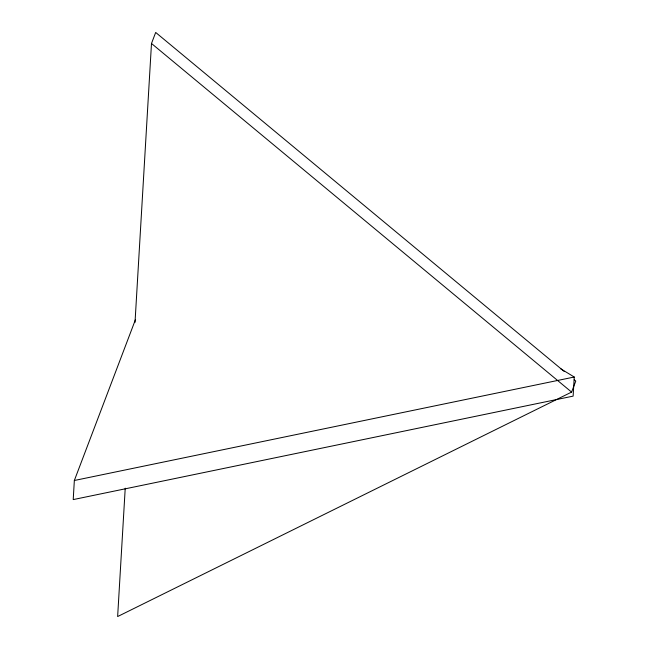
<?xml version="1.0" encoding="UTF-8"?>
<svg xmlns="http://www.w3.org/2000/svg" width="649" height="649" viewBox="0 0 649 649"><rect width="100%" height="100%" fill="white"/><g stroke="black" fill="none" stroke-linecap="round" stroke-linejoin="round"><path stroke-width="0.97" d="M135.43 319.681L74.343 480.495L73.215 499.592L573.124 396.125L574.251 377.02L560.395 368.591M125.225 488.194L117.639 616.55L571.591 392.093L575.785 381.06L574.227 379.762M135.016 322.439L151.493 43.483L155.687 32.45L564.095 371.358M74.343 480.495L574.251 377.02M151.493 43.483L571.591 392.093"/></g></svg>
